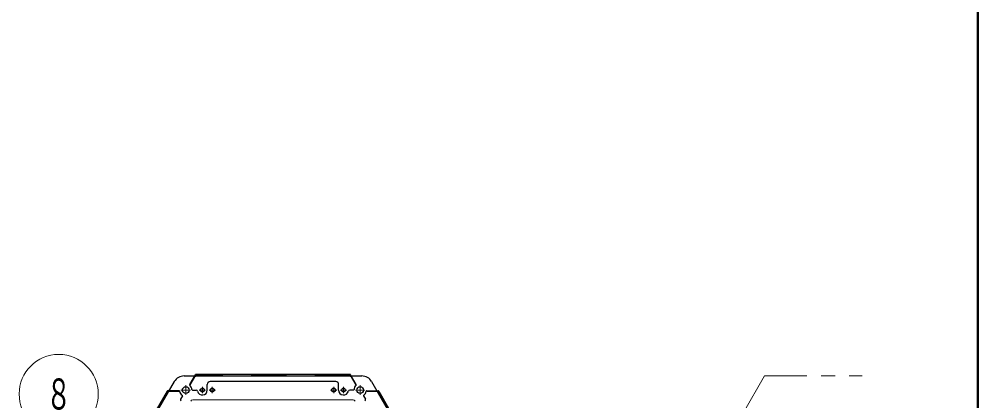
# Model space of a CAD drawing. Units: millimetres on the paper, scale 1:50. Extents: x -385 to 840, y 0 to 267.
# Drawn here: x 352.1 to 420, y 106.5 to 133.5 of the extents above; entities that cross this region are included whole.
import ezdxf
from ezdxf.enums import TextEntityAlignment as Align

# ---------------------------------------------------------------- set-up
doc = ezdxf.new("R2010")
doc.units = ezdxf.units.MM
for name, pattern in [('USER1', [4.5, 2.5, -2]), ('USER2', [6, 3, -1, 1, -1]), ('USER3', [8, 3, -1, 1, -1, 1, -1])]:
    doc.linetypes.add(name, pattern=pattern)
doc.layers.add('1_50', color=7, linetype='Continuous', lineweight=25)
doc.layers.add('LY_3', color=7, linetype='Continuous', lineweight=13)
doc.styles.add('ＭＳ ゴシック', font='')
doc.styles.get('ＭＳ ゴシック').set_extended_font_data('MS Gothic')

msp = doc.modelspace()

# ---------------------------------------------------------------- linework, layer by layer
at = {"layer": '1_50', "color": 131}
for p, q in [((363.785, 108.217), (376.372, 108.217)), ((356.799, 96.917), (363.093, 107.817)), ((377.064, 107.817), (383.358, 96.917))]:
    msp.add_line(p, q, dxfattribs=at)
at = {"layer": '1_50', "color": 190}
for p, q in [((364.18, 107.6), (364.582, 108.297)), ((364.62, 108.211), (364.556, 108.211)), ((375.54, 108.317), (364.617, 108.317)), ((364.68, 108.271), (364.68, 108.317)), ((375.477, 108.271), (375.477, 108.317)), ((375.537, 108.211), (375.601, 108.211)), ((375.977, 107.6), (375.575, 108.297)), ((365.428, 107.217), (365.428, 107.617)), ((374.528, 107.817), (365.628, 107.817)), ((374.728, 107.217), (374.728, 107.617)), ((362.59, 107.147), (357.129, 97.687)), ((362.598, 107.069), (362.559, 107.092)), ((363.429, 107.167), (362.625, 107.167)), ((362.68, 107.091), (362.713, 107.147)), ((363.662, 106.803), (363.531, 106.577)), ((364.379, 107.217), (364.64, 107.217)), ((375.778, 107.217), (375.517, 107.217)), ((376.495, 106.803), (376.626, 106.577)), ((376.728, 107.167), (377.532, 107.167)), ((377.477, 107.091), (377.444, 107.147)), ((377.559, 107.069), (377.598, 107.092)), ((377.567, 107.147), (383.028, 97.687))]:
    msp.add_line(p, q, dxfattribs=at)
at = {"layer": '1_50', "color": 190, "linetype": 'USER1', "lineweight": 13}
for p, q in [((364.22, 107.578), (364.62, 108.271)), ((375.537, 108.271), (364.62, 108.271)), ((375.937, 107.578), (375.537, 108.271)), ((364.22, 107.578), (364.18, 107.601)), ((375.937, 107.578), (375.977, 107.601)), ((362.628, 107.121), (357.17, 97.667)), ((363.428, 107.121), (362.628, 107.121)), ((363.428, 107.121), (363.428, 107.167)), ((376.729, 107.121), (376.729, 107.167)), ((376.729, 107.121), (377.529, 107.121)), ((377.529, 107.121), (382.987, 97.667))]:
    msp.add_line(p, q, dxfattribs=at)
at = {"layer": '1_50', "linetype": 'USER3', "lineweight": 13}
for q in [(398.138, 96.517), (411.806, 108.217)]:
    msp.add_line((404.893, 108.217), q, dxfattribs=at)
at = {"layer": '1_50', "linetype": 'USER2', "lineweight": 13}
for p, q in [((363.901, 107.557), (363.901, 106.877)), ((376.256, 107.557), (376.256, 106.877)), ((364.241, 107.217), (363.561, 107.217)), ((376.596, 107.217), (375.916, 107.217))]:
    msp.add_line(p, q, dxfattribs=at)
at = {"layer": '1_50', "color": 2, "linetype": 'USER2', "lineweight": 13}
for p, q in [((365.078, 107.447), (365.078, 106.987)), ((365.778, 107.447), (365.778, 106.987)), ((374.378, 107.447), (374.378, 106.987)), ((375.078, 107.447), (375.078, 106.987)), ((364.848, 107.217), (365.308, 107.217)), ((366.008, 107.217), (365.548, 107.217)), ((374.608, 107.217), (374.148, 107.217)), ((374.848, 107.217), (375.308, 107.217))]:
    msp.add_line(p, q, dxfattribs=at)
at = {"layer": '1_50', "color": 131, "lineweight": 13}
msp.add_line((364.397, 106.517), (375.76, 106.517), dxfattribs=at)
at = {"layer": '1_50', "lineweight": 13}
msp.add_circle((354.903, 106.94), 2.8, dxfattribs=at)
at = {"layer": '1_50', "color": 131}
for centre in [(363.901, 107.217), (376.256, 107.217)]:
    msp.add_circle(centre, 0.24, dxfattribs=at)
at = {"layer": '1_50', "color": 2}
for centre in [(365.078, 107.217), (365.778, 107.217), (374.378, 107.217), (375.078, 107.217)]:
    msp.add_circle(centre, 0.135, dxfattribs=at)
at = {"layer": '1_50', "color": 131}
for centre, start, end in [((363.785, 107.417), 90, 150), ((376.372, 107.417), 30, 90)]:
    msp.add_arc(centre, 0.8, start, end, dxfattribs=at)
at = {"layer": '1_50', "color": 190}
for centre, radius, start, end in [((364.556, 108.171), 0.04, 90, 150), ((364.617, 108.277), 0.04, 90, 150), ((364.62, 108.271), 0.06, 270, 0), ((375.537, 108.271), 0.06, 180, 270), ((375.54, 108.277), 0.04, 30, 90), ((375.601, 108.171), 0.04, 30, 90), ((364.215, 107.58), 0.04, 150, 229.19308), ((363.901, 107.217), 0.44, 4.78019, 49.19308), ((365.628, 107.617), 0.2, 90, 180), ((374.528, 107.617), 0.2, 0, 90), ((376.256, 107.217), 0.44, 130.80692, 175.21981), ((375.942, 107.58), 0.04, 310.80692, 30), ((362.625, 107.127), 0.04, 90, 150), ((362.628, 107.121), 0.06, 240, 330), ((362.747, 107.127), 0.04, 90, 150), ((363.429, 107.127), 0.04, 10.80692, 90), ((363.901, 107.217), 0.44, 190.80692, 235.21981), ((363.627, 106.823), 0.04, 330, 55.21981), ((364.379, 107.257), 0.04, 184.78019, 270), ((364.64, 107.117), 0.1, 12.83959, 90), ((365.078, 107.217), 0.35, 192.83959, 0), ((375.078, 107.217), 0.35, 180, 347.16041), ((375.517, 107.117), 0.1, 90, 167.16041), ((375.778, 107.257), 0.04, 270, 355.21981), ((376.53, 106.823), 0.04, 124.78019, 210), ((376.256, 107.217), 0.44, 304.78019, 349.19308), ((376.728, 107.127), 0.04, 90, 169.19308), ((377.41, 107.127), 0.04, 30, 90), ((377.529, 107.121), 0.06, 210, 300), ((377.532, 107.127), 0.04, 30, 90), ((363.618, 106.527), 0.1, 150, 227.16041), ((376.539, 106.527), 0.1, 312.83959, 30)]:
    msp.add_arc(centre, radius, start, end, dxfattribs=at)
at = {"layer": '1_50', "color": 131, "lineweight": 13}
for centre, start, end in [((364.397, 106.357), 90, 150), ((375.76, 106.357), 30, 90)]:
    msp.add_arc(centre, 0.16, start, end, dxfattribs=at)
at = {"layer": 'LY_3', "lineweight": 50}
msp.add_line((420, 0), (420, 267), dxfattribs=at)

# ---------------------------------------------------------------- texts
at = {"layer": '1_50', "style": 'ＭＳ ゴシック', "width": 0.6}
msp.add_text('８', height=2.199, dxfattribs=at).set_placement((354.903, 106.94), align=Align.MIDDLE_CENTER)

doc.saveas('drawing.dxf')
